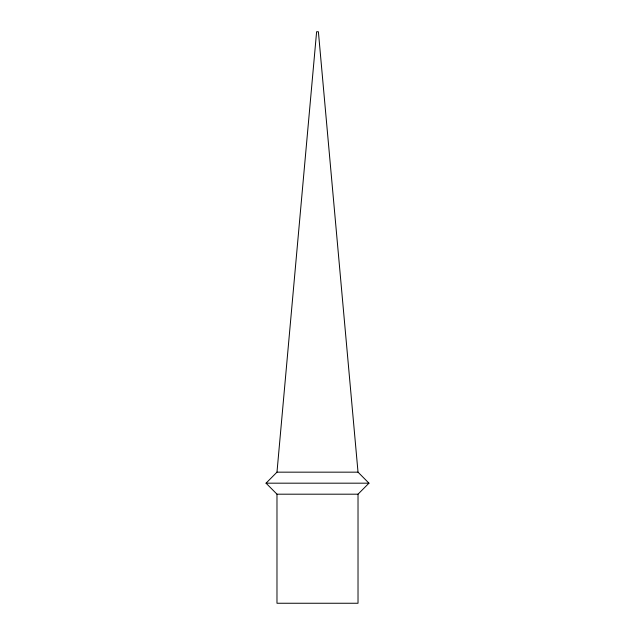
<?xml version="1.0" encoding="UTF-8"?>
<svg xmlns="http://www.w3.org/2000/svg" width="635" height="635" viewBox="0 0 635 635"><rect width="100%" height="100%" fill="white"/><g stroke="black" fill="none" stroke-linecap="round" stroke-linejoin="round"><path stroke-width="0.95" d="M276.979 472.162L316.611 31.75L318.389 31.75L358.021 472.162L368.959 483.179L358.021 494.189L358.021 603.25L276.979 603.25L276.979 494.189L266.041 483.179L276.979 472.162L358.021 472.162M266.041 483.179L368.959 483.179M276.979 494.189L358.021 494.189"/></g></svg>
